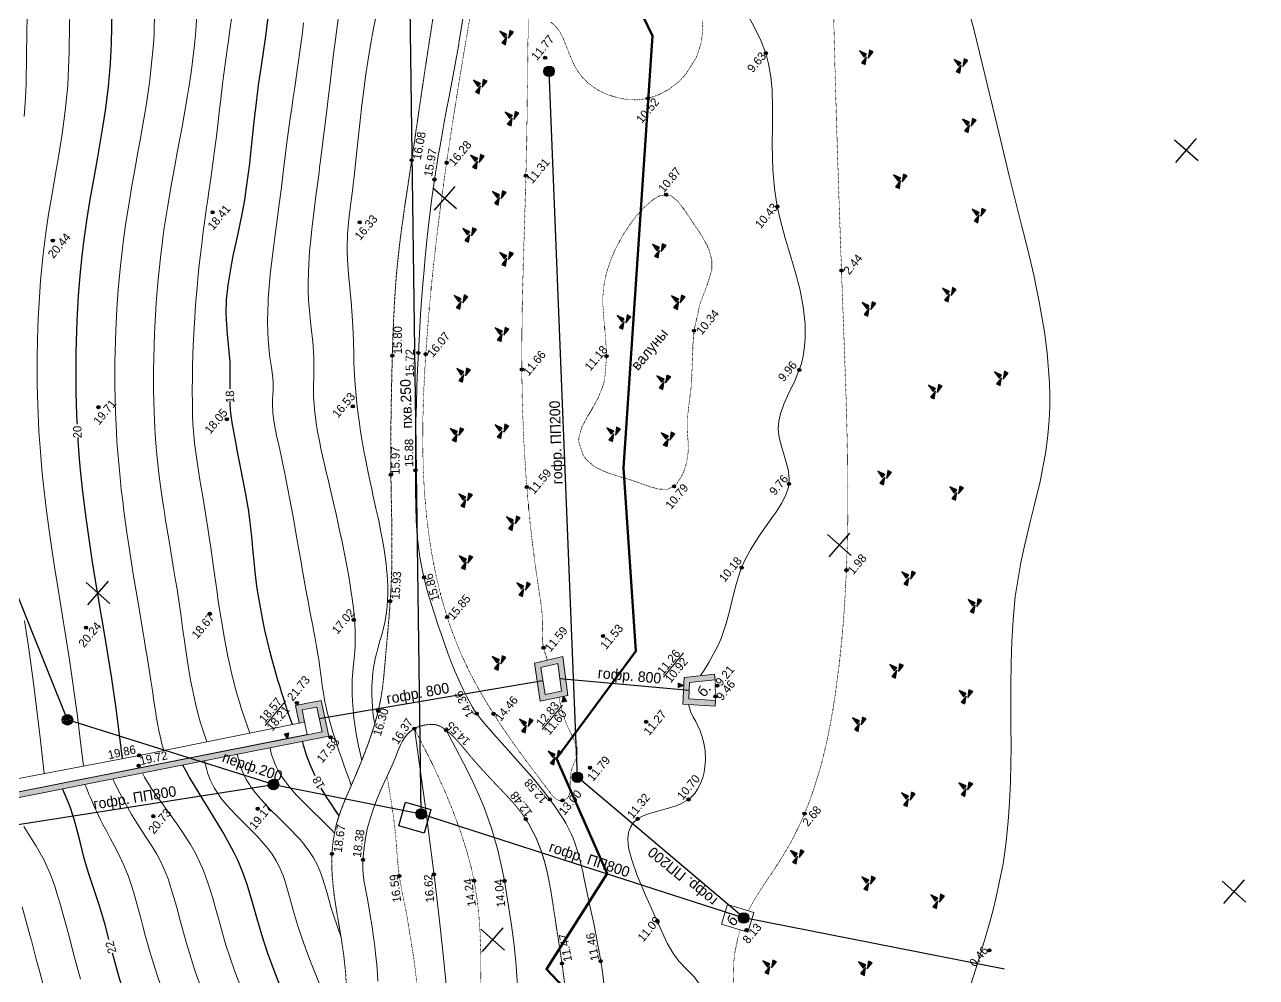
# Model space of a CAD drawing. Header units: millimetres. Extents: x -2893842 to -949497, y -1203244 to 262218.
# Drawn here: x -1987343 to -1870109, y -436289 to -345585 of the extents above; entities that cross this region are included whole.
import ezdxf

# ---------------------------------------------------------------- set-up
doc = ezdxf.new("R2010")
doc.units = ezdxf.units.MM
for name, pattern in [('g5_01_5x1_5', [1.5, 0.75, -0.75]), ('g5_05x2', [3.5, 2.5, -1]), ('g5_366', [0.85, 0.1, -0.75])]:
    doc.linetypes.add(name, pattern=pattern)
doc.layers.get('0').update_dxf_attribs({"lineweight": 5})
for name, color, linetype in [('!!!_ Размеры', 7, 'Continuous'), ('02_сетка', 253, 'Continuous'), ('06_Инженерно-технические сооружения', 253, 'Continuous'), ('10_Границы покрытий и угодий', 253, 'Continuous'), ('12_Рельеф', 253, 'Continuous'), ('19_Горизонтали', 253, 'Continuous'), ('30_Канализация', 253, 'Continuous'), ('44_Крышки колодцев', 253, 'Continuous'), ('61_Отметки высоты поверхности', 253, 'Continuous'), ('65_Границы', 253, 'Continuous')]:
    doc.layers.add(name, color=color, linetype=linetype)
doc.styles.add('LIKE17', font='d431.shx')
doc.styles.add('LIKE32', font='peteri.shx')
doc.styles.add('LIKE36', font='pragmai.shx')
doc.styles.add('Line_GUGK', font='')
doc.styles.get('Line_GUGK').set_extended_font_data('Bm431', italic=True)
doc.linetypes.add('g5_084a', pattern='A,0.001,[18,GUGK_2005.shx,S=2.5,R=180,X=0,Y=0],0.5,[18,GUGK_2005.shx,S=6,R=180,X=0,Y=0],0.5', length=1.001)
doc.linetypes.add('g5_085a', pattern='A,0.001,[19,GUGK_2005.shx,S=1,R=180,X=0,Y=0],0.5,[18,GUGK_2005.shx,S=6,R=180,X=0,Y=0],0.5', length=1.001)
doc.linetypes.add('g5_122_d', pattern='A,1,-1,1.5,-0.4,["Др",Line_GUGK,S=1,R=0,X=0,Y=-0.5],-2.4,1.5,-1,4,-1,4,-1,3', length=21.8)
doc.linetypes.add('g5_122_kl', pattern='A,1,-1,1.5,-0.4,["Кл",Line_GUGK,S=1,R=0,X=0,Y=-0.5],-2.4,1.5,-1,4,-1,4,-1,3', length=21.8)
doc.linetypes.add('g5_280_1', pattern='A,0.001,[21,GUGK_2005.shx,S=1,R=180,X=0,Y=0],2', length=2.001)
doc.linetypes.add('g5_332', pattern='A,0.001,[18,GUGK_2005.shx,S=10,R=180,X=0,Y=0],0.5', length=0.501)

# ---------------------------------------------------------------- blocks, each defined once
blk = doc.blocks.new('BL_333')
at = {"color": 0}
for p, q in [((0, -3), (0, 3)), ((-3, 0), (3, 0))]:
    blk.add_line(p, q, dxfattribs=at)
blk = doc.blocks.new('g5_117')
h = blk.add_hatch(color=255)
h.paths.add_polyline_path([(-0.3, 0.35), (0.35, -0.3, 0.177899), (0.46, 0, 0.639215)])
h.paths.add_polyline_path([(-0.35, 0.3, 0.177899), (-0.46, 0, 0.639215), (0.3, -0.35)])
at = {"color": 0}
blk.add_lwpolyline([(0.35, -0.35), (-0.35, 0.35)], dxfattribs=at)
blk.add_circle((0, 0), 0.5, dxfattribs=at)
blk = doc.blocks.new('g5_330a')
blk.add_hatch(color=0).paths.add_polyline_path([(0, 0), (-0.2, 0.5), (0.2, 0.5)])
at = {"color": 0}
blk.add_lwpolyline([(0, 0), (-0.2, 0.5), (0.2, 0.5)], close=True, dxfattribs=at)
blk = doc.blocks.new('g5_330')
blk.add_hatch(color=0).paths.add_polyline_path([(-0.15, 0, 1), (0.15, 0, 1)])
at = {"color": 0}
blk.add_circle((0, 0), 0.15, dxfattribs=at)
blk = doc.blocks.new('g5_348b')
for points in [[(-0.75, 0), (-0.65, -0.38), (0, 0)], [(-0.19, 0.15), (0.19, 0.15), (0, 0.87)], [(0.75, -0.2), (0.65, 0.18), (0, -0.2)]]:
    blk.add_hatch(color=0).paths.add_polyline_path(points)
at = {"color": 0}
for points in [[(-0.75, 0), (-0.65, -0.38), (0, 0)], [(-0.19, 0.15), (0.19, 0.15), (0, 0.87)], [(0.75, -0.2), (0.65, 0.18), (0, -0.2)]]:
    blk.add_lwpolyline(points, close=True, dxfattribs=at)
blk = doc.blocks.new('Топо_07.04.17')
at = {"layer": '06_Инженерно-технические сооружения', "linetype": 'Continuous', "lineweight": 20}
h = blk.add_hatch(color=7, dxfattribs=at)
h.paths.add_polyline_path([(-41533, -293340), (-43124, -293479), (-43228, -290887), (-41580, -290700)], flags=16)
h.paths.add_polyline_path([(-43651, -294078), (-43798, -290398), (-41041, -290086), (-40973, -293843)])
for points in [[(-137093, -301149), (-138269, -301393), (-138379, -300864), (-137170, -300613), (-112831, -298602), (-64606, -294617), (-64858, -292240), (-66264, -292349), (-66159, -293507), (-66697, -293556), (-66852, -291852), (-64377, -291662), (-64011, -295110), (-82604, -296646), (-95938, -297748)], [(-27151, -296429), (-27054, -295888), (-29580, -295434), (-29331, -293920), (-26892, -293922), (-26891, -293372), (-29798, -293369), (-30210, -295880)]]:
    blk.add_hatch(color=7, dxfattribs=at).paths.add_polyline_path(points)
at = {"layer": '02_сетка', "color": 3, "linetype": 'Continuous'}
for p, q in [((-48393, -246496), (-46171, -244480)), ((-46274, -246599), (-48290, -244377)), ((22235, -249916), (24456, -247899)), ((24354, -250018), (22338, -247797)), ((-85417, -280100), (-83195, -278084)), ((-83298, -280203), (-85314, -277982)), ((-14789, -283520), (-12567, -281504)), ((-12670, -283623), (-14686, -281401)), ((-51812, -317124), (-49591, -315108)), ((-49694, -317227), (-51710, -315005)), ((18816, -320544), (21037, -318527)), ((20934, -320646), (18918, -318425))]:
    blk.add_line(p, q, dxfattribs=at)
at = {"layer": '06_Инженерно-технические сооружения', "color": 7, "linetype": 'Continuous', "lineweight": 20}
for points in [[(-43651, -294078), (-43798, -290398), (-41041, -290086), (-40973, -293843)], [(-41533, -293340), (-41580, -290700), (-43228, -290887), (-43124, -293479)], [(-137093, -301149), (-138269, -301393), (-138379, -300864), (-137170, -300613), (-112831, -298602), (-64606, -294617), (-64858, -292240), (-66264, -292349), (-66159, -293507), (-66697, -293556), (-66852, -291852), (-64377, -291662), (-64011, -295110), (-82604, -296646), (-95938, -297748)], [(-133701, -300327), (-133803, -299368), (-131636, -299139), (-119722, -297838), (-109360, -296969), (-82159, -294899), (-66697, -293556), (-66159, -293507), (-66047, -294736), (-112831, -298602)], [(-27151, -296429), (-27054, -295888), (-29580, -295434), (-29331, -293920), (-26892, -293922), (-26891, -293372), (-29798, -293369), (-30210, -295880)]]:
    blk.add_lwpolyline(points, close=True, dxfattribs=at)
at = {"layer": '06_Инженерно-технические сооружения', "color": 7, "linetype": 'g5_280_1', "lineweight": 20}
blk.add_lwpolyline([(-41533, -293340), (-43124, -293479), (-43228, -290887), (-41580, -290700)], close=True, dxfattribs=at)
at = {"layer": '06_Инженерно-технические сооружения', "color": 7, "linetype": 'Continuous', "lineweight": 20}
for points in [[(-69927, -293420), (-67757, -291326)], [(-31740, -293133), (-29571, -291040)], [(-43763, -296768), (-41594, -294675)]]:
    blk.add_lwpolyline(points, dxfattribs=at)
at = {"layer": '06_Инженерно-технические сооружения', "color": 7, "linetype": 'g5_280_1', "lineweight": 20}
for points in [[(-66159, -293507), (-66264, -292349), (-64858, -292240), (-64606, -294617), (-112831, -298602), (-133701, -300327), (-137170, -300613), (-138379, -300864)], [(-27054, -295888), (-29580, -295434), (-29331, -293920), (-26892, -293922)]]:
    blk.add_lwpolyline(points, dxfattribs=at)
at = {"layer": '10_Границы покрытий и угодий', "linetype": 'Continuous', "lineweight": 20}
for points in [[(-6020, -325574), (-5340, -324063), (-4780, -322797), (-4117, -321258), (-3465, -319670), (-3068, -318657), (-2688, -317637), (-1627, -314407), (-1149, -312616), (-676, -310476), (-343, -308660), (-49, -306771), (189, -305014), (380, -303440), (614, -301358), (780, -299830), (1020, -297683), (1288, -295524), (1587, -293453), (1938, -291434), (2402, -289256), (3276, -286120), (3802, -284566), (4608, -282368), (5164, -280884), (5973, -278653), (6844, -275885), (7220, -274369), (7498, -272955), (7689, -271703), (7822, -270556), (7919, -269410), (8021, -266553), (7990, -264536), (7826, -261644), (7588, -259074), (7383, -257277), (7168, -255563), (6985, -254190), (6615, -251482), (6352, -249540), (5724, -244512), (5142, -239684), (4551, -235145), (4150, -232426)], [(-40632, -331785), (-40679, -320351), (-40723, -319315), (-40781, -318258), (-40835, -317432), (-40878, -316851), (-40996, -315499), (-41087, -314557), (-41212, -313302), (-41328, -312111), (-41411, -311195), (-41465, -310623), (-41529, -310019), (-41620, -309308), (-41747, -308546), (-41903, -307829), (-42022, -307387), (-42140, -307006), (-42377, -306339), (-42557, -305893), (-42706, -305549), (-43105, -304719), (-43425, -304114), (-43796, -303460), (-44302, -302627), (-44968, -301597), (-45466, -300861), (-45984, -300114), (-46597, -299242), (-47223, -298351), (-48200, -296962), (-48819, -296093), (-49198, -295542), (-49515, -295048), (-49758, -294630), (-49962, -294239), (-50113, -293923), (-50383, -293290), (-50599, -292729), (-50792, -292192), (-50980, -291644), (-51106, -291260), (-51376, -290387), (-51669, -289339), (-51869, -288544), (-52047, -287783), (-52178, -287201), (-52504, -285735), (-52747, -284585), (-52950, -283548), (-53110, -282622), (-53321, -281105), (-53415, -280144), (-53478, -279145), (-53508, -278154), (-53502, -277032), (-53444, -275710), (-53319, -274221), (-53193, -272915), (-53045, -271494), (-52900, -270188), (-52789, -269245), (-52626, -267930), (-52405, -266250), (-52179, -264630), (-51935, -262976), (-51693, -261408), (-51436, -259816), (-50817, -256210), (-50571, -254873), (-50218, -253031), (-50016, -252024), (-49770, -250835), (-49366, -248976), (-49059, -247631), (-48551, -245527), (-48113, -243823), (-47834, -242787), (-47624, -242029), (-47442, -241388), (-47220, -240620), (-46962, -239745), (-46465, -238093), (-46160, -237099), (-45840, -236061), (-45479, -234892), (-44968, -233224), (-44662, -232214), (-44368, -231227), (-44166, -230538), (-43909, -229643), (-43475, -228072)]]:
    blk.add_lwpolyline(points, dxfattribs=at)
at = {"layer": '10_Границы покрытий и угодий', "linetype": 'g5_366', "lineweight": 20}
blk.add_lwpolyline([(-26235, -316141), (-26025, -315833), (-25514, -315136), (-25230, -314770), (-24697, -314113), (-24460, -313828), (-24030, -313319), (-23343, -312508), (-22991, -312087), (-22372, -311322), (-21607, -310301), (-21216, -309739), (-20783, -309082), (-20256, -308226), (-19861, -307541), (-19363, -306617), (-18835, -305553), (-18012, -303699), (-17605, -302678), (-17082, -301246), (-16603, -299804), (-16050, -297960), (-15659, -296530), (-14922, -293537), (-14470, -291481), (-14149, -289893), (-13804, -288050), (-13288, -284964), (-12991, -282961), (-12747, -281161), (-12511, -279270), (-12259, -277064), (-11931, -273851), (-11608, -270261), (-11453, -268403), (-11328, -266838), (-11036, -263057), (-10806, -260040), (-10651, -258011), (-10539, -256559), (-10393, -254670), (-10272, -253120), (-10054, -250347), (-9843, -247699), (-9674, -245602), (-9549, -244073), (-9399, -242255), (-9016, -237720), (-8815, -235406), (-8659, -233634), (-8514, -232021)], dxfattribs=at)
at = {"layer": '10_Границы покрытий и угодий', "linetype": 'g5_05x2', "lineweight": 20}
blk.add_lwpolyline([(-65070, -319534), (-64972, -317604), (-64959, -316010), (-65016, -314334), (-65086, -313067), (-65157, -311801), (-65193, -311012), (-65218, -310166), (-65223, -309319), (-65190, -308222), (-65145, -307581), (-65046, -306702), (-64922, -305936), (-64740, -305097), (-64470, -304153), (-64206, -303422), (-63692, -302288), (-63124, -301227), (-62606, -300327), (-61844, -298998), (-61077, -297603), (-60422, -296336), (-59945, -295344), (-59550, -294454), (-59249, -293711), (-58937, -292853), (-58678, -292032), (-58480, -291312), (-58345, -290767), (-58167, -289979), (-57967, -289019), (-57774, -288056), (-57638, -287384), (-57497, -286698), (-57355, -286005), (-57261, -285546), (-57093, -284714), (-56905, -283753), (-56588, -282005), (-56385, -280730), (-56249, -279762), (-56136, -278883), (-55999, -277710), (-55858, -276385), (-55806, -275862), (-55722, -274991), (-55636, -274072), (-55554, -273196), (-55484, -272441), (-55245, -270045), (-55030, -268140), (-54855, -266693), (-54609, -264775), (-54318, -262589), (-54058, -260685), (-53853, -259223), (-53617, -257616), (-53143, -254689), (-52887, -253274), (-52701, -252315), (-52419, -250962), (-51972, -249015), (-51722, -248002), (-51197, -245968), (-50888, -244806), (-50603, -243748), (-50336, -242757), (-49477, -239534), (-48884, -237286), (-48279, -234994), (-48057, -234160), (-47704, -232843), (-47251, -231173), (-46632, -228912), (-46342, -227849)], dxfattribs=at)
at = {"layer": '10_Границы покрытий и угодий', "color": 7, "linetype": 'g5_366', "lineweight": 20}
for points in [[(-35365, -229937), (-35042, -230278), (-34803, -230629), (-34608, -231007), (-34354, -231677), (-34087, -232629), (-33963, -233110), (-33816, -233644), (-33608, -234273), (-33368, -234833), (-33041, -235402), (-32609, -235972), (-32161, -236437), (-31784, -236762), (-31169, -237195), (-30647, -237489), (-29571, -237926), (-28935, -238091), (-28146, -238206), (-27599, -238228), (-26985, -238193), (-25975, -237989), (-24906, -237568), (-23909, -236959), (-23172, -236341), (-22004, -234887), (-21411, -233625), (-21097, -232481), (-21020, -231410)], [(-42711, -227765), (-43180, -229379), (-43486, -230436), (-43854, -231713), (-44085, -232519), (-44639, -234469), (-44957, -235601), (-45281, -236766), (-45539, -237699), (-45789, -238611), (-46231, -240245), (-46648, -241814), (-46847, -242575), (-47176, -243849), (-47542, -245291), (-47800, -246326), (-48039, -247302), (-48389, -248760), (-48763, -250358), (-49262, -252577), (-49417, -253286), (-49585, -254074), (-49694, -254589), (-49999, -256069), (-50288, -257532), (-50488, -258578), (-50754, -260019), (-50892, -260794), (-51041, -261661), (-51198, -262602), (-51413, -263970), (-51502, -264568), (-51675, -265794), (-51802, -266765), (-51913, -267693), (-52038, -268837), (-52103, -269502), (-52170, -270258), (-52227, -270975), (-52280, -271736), (-52313, -272282), (-52345, -272910), (-52369, -273459), (-52397, -274349), (-52408, -274887), (-52416, -275720), (-52413, -276380), (-52404, -276959), (-52384, -277710), (-52354, -278424), (-52285, -279594), (-52235, -280224), (-52135, -281270), (-52042, -282065), (-51923, -282942), (-51795, -283765), (-51694, -284344), (-51547, -285118), (-51370, -285952), (-51213, -286628), (-50879, -287902), (-50701, -288514), (-50485, -289203), (-50314, -289716), (-50079, -290381), (-49867, -290953), (-49640, -291534), (-49547, -291764), (-49354, -292232), (-49197, -292601), (-49009, -293031), (-48823, -293445), (-48662, -293797), (-48548, -294041), (-48238, -294689), (-48055, -295063), (-47663, -295840), (-47508, -296140), (-47242, -296647), (-46904, -297278), (-46669, -297708), (-46497, -298018), (-46095, -298737), (-45922, -299041), (-45685, -299455), (-45401, -299945), (-45285, -300144), (-45050, -300546), (-44815, -300945), (-44259, -301881), (-44000, -302314), (-43788, -302667), (-43522, -303112), (-43436, -303244), (-43368, -303335), (-43298, -303416), (-43223, -303485), (-43166, -303530), (-43091, -303580), (-43026, -303614), (-42950, -303645), (-42900, -303661), (-42800, -303683), (-42730, -303691), (-42609, -303693), (-42519, -303685), (-42445, -303672), (-42352, -303646), (-42302, -303628), (-42227, -303593), (-42156, -303548), (-42111, -303513), (-42048, -303452), (-41989, -303376), (-41946, -303305), (-41919, -303250), (-41889, -303179), (-41857, -303087), (-41834, -303007), (-41820, -302948), (-41802, -302864), (-41791, -302803), (-41780, -302733), (-41758, -302577), (-41732, -302379), (-41703, -302151), (-41674, -301938), (-41634, -301680), (-41583, -301419), (-41532, -301213), (-41474, -301024), (-41342, -300700), (-41257, -300537), (-41178, -300398), (-41064, -300208), (-40991, -300083), (-40880, -299882), (-40739, -299540), (-40696, -299348), (-40678, -299162), (-40678, -298993), (-40691, -298828), (-40711, -298690), (-40822, -298228), (-40916, -297942), (-41045, -297587), (-41170, -297253), (-41278, -296950), (-41416, -296503), (-41502, -296171), (-41547, -295974), (-41623, -295595), (-41673, -295308), (-41721, -294990), (-41775, -294577), (-41809, -294282), (-41838, -293919)], [(-42541, -290256), (-42574, -290068), (-42628, -289813), (-42654, -289691), (-42691, -289519), (-42710, -289421), (-42769, -289044), (-42790, -288556), (-42775, -288246), (-42750, -287973), (-42726, -287770), (-42693, -287515), (-42672, -287358), (-42635, -287075), (-42583, -286577), (-42561, -286260), (-42546, -285959), (-42537, -285576), (-42535, -285274), (-42537, -285052), (-42540, -284831), (-42543, -284686), (-42565, -284026), (-42610, -282895), (-42634, -282175), (-42655, -281430), (-42671, -280713), (-42681, -280133), (-42690, -279454), (-42696, -278586), (-42694, -277285), (-42687, -276511), (-42678, -275889), (-42667, -275308), (-42658, -274893), (-42623, -273672), (-42584, -272605), (-42470, -270286), (-42404, -269194), (-42246, -266981), (-42136, -265657), (-42040, -264594), (-41921, -263373), (-41830, -262497), (-41584, -260292), (-41270, -257744), (-41104, -256474), (-40852, -254614), (-40612, -252902), (-40411, -251485), (-40160, -249743), (-39933, -248175), (-39785, -247141), (-39577, -245686), (-39370, -244210), (-39126, -242438), (-38930, -240973), (-38683, -239090), (-38554, -238095), (-38408, -236954), (-38267, -235839), (-38166, -235033), (-38056, -234145), (-37911, -232976), (-37804, -232110), (-37640, -230779), (-37390, -228736)], [(-52503, -321840), (-52171, -319052), (-51962, -317054), (-51817, -315177), (-51763, -314055), (-51742, -312352), (-51833, -310340), (-51985, -308908), (-52229, -307342), (-52580, -305590), (-53083, -303517), (-53637, -301565), (-54206, -299793), (-54786, -298150), (-55851, -295318)], [(-60045, -384446), (-59925, -382594), (-59809, -378216), (-59658, -372949), (-59487, -366873), (-59382, -363042), (-59098, -351808), (-58982, -346090), (-58875, -339674), (-58708, -331590), (-58597, -328027), (-58428, -323474), (-58343, -319145), (-58375, -316720), (-58569, -312910), (-58785, -310300), (-58861, -309090), (-58861, -307723), (-58805, -306294), (-58763, -304900), (-58760, -304042), (-58808, -302090), (-58937, -299519)], [(-28412, -322748), (-28146, -320788), (-27920, -319839), (-27475, -318505), (-27196, -317852)]]:
    blk.add_lwpolyline(points, dxfattribs=at)
blk.add_lwpolyline([(-36134, -267658), (-35370, -266657), (-34991, -266118), (-34337, -264932), (-34094, -264277), (-33681, -262148), (-33584, -260702), (-33540, -258706), (-33495, -257544), (-33386, -256460), (-33217, -255596), (-32808, -254299), (-32284, -253152), (-31611, -251986), (-30803, -250835), (-30023, -249902), (-29376, -249220), (-28582, -248512), (-27563, -247815), (-26938, -247544), (-26314, -247509), (-25836, -247687), (-25269, -248270), (-24759, -249120), (-24239, -250130), (-23673, -251207), (-23397, -251757), (-22937, -252869), (-22829, -253256), (-22696, -254225), (-22789, -255047), (-23364, -256429), (-24271, -258168), (-25131, -260670), (-25345, -261751), (-25437, -262281), (-25672, -263878), (-25828, -264935), (-26015, -265992), (-26518, -268103), (-26713, -268958), (-26847, -270134), (-26874, -270900), (-26929, -271686), (-27035, -272310), (-27211, -272960), (-27584, -273840), (-27820, -274249), (-28377, -274932), (-28692, -275177), (-29382, -275404), (-30143, -275296), (-30975, -274961), (-31880, -274511), (-32854, -274056), (-33866, -273628), (-34848, -273179), (-35733, -272660), (-36117, -272359), (-36733, -271656), (-36955, -271262), (-37216, -269965), (-37153, -269511), (-36778, -268594)], close=True, dxfattribs=at)
at = {"layer": '10_Границы покрытий и угодий', "color": 7, "linetype": 'g5_01_5x1_5', "lineweight": 20}
blk.add_lwpolyline([(-27054, -295888), (-26892, -293922)], dxfattribs=at)
at = {"layer": '10_Границы покрытий и угодий', "color": 7, "linetype": 'Continuous', "lineweight": 20}
blk.add_lwpolyline([(-62000, -318800), (-61970, -318110), (-61945, -317243), (-61931, -316181), (-61935, -315201), (-61944, -314635), (-61958, -314084), (-61981, -313410), (-62024, -312507), (-62061, -311868), (-62126, -310935), (-62175, -310313), (-62214, -309756), (-62237, -309293), (-62248, -308838), (-62246, -308527), (-62221, -307986), (-62191, -307657), (-62123, -307179), (-61941, -306293), (-61656, -305121), (-61360, -304209), (-60969, -303270), (-60612, -302522), (-60144, -301608), (-59643, -300686), (-59300, -300096), (-58731, -299193), (-58256, -298432), (-57833, -297615), (-57695, -297339), (-57312, -296650), (-57138, -296392), (-56887, -296080), (-56628, -295820), (-56319, -295576), (-56126, -295455), (-55851, -295318)], dxfattribs=at)
at = {"layer": '10_Границы покрытий и угодий', "color": 7, "linetype": 'g5_05x2', "lineweight": 20}
blk.add_lwpolyline([(-55851, -295318), (-55586, -295221), (-55245, -295139), (-54843, -295088), (-54562, -295077), (-54183, -295099), (-53995, -295131), (-53699, -295216), (-53452, -295333), (-53248, -295469), (-53070, -295614), (-52861, -295809), (-52502, -296192), (-52204, -296548), (-51947, -296886), (-51647, -297309), (-51468, -297574), (-51299, -297831), (-51000, -298289), (-50641, -298830), (-50274, -299365), (-49939, -299837), (-49553, -300368), (-49380, -300603), (-49065, -301024), (-48629, -301601), (-48360, -301953), (-48222, -302135), (-47888, -302579), (-47517, -303087), (-47176, -303577), (-46962, -303901), (-46750, -304238), (-46615, -304464), (-46467, -304725), (-46279, -305078), (-46011, -305643), (-45488, -307040), (-45168, -308241), (-44969, -309274), (-44867, -309976), (-44780, -310773), (-44688, -312051), (-44631, -313326), (-44590, -314484), (-44551, -315488), (-44486, -317053), (-44407, -319114), (-44329, -323792)], dxfattribs=at)
at = {"layer": '12_Рельеф', "color": 42, "linetype": 'g5_332', "lineweight": 20}
for points in [[(-28212, -293371), (-27831, -292893), (-27301, -292213), (-26552, -291177), (-26122, -290506), (-25834, -290003), (-25224, -288709), (-24788, -287590), (-24555, -286945), (-24185, -285923), (-23882, -285134), (-23487, -284222), (-23174, -283600), (-22743, -282867), (-22146, -282003), (-21636, -281345), (-21062, -280659), (-20471, -279984), (-19686, -279108), (-19360, -278741), (-18974, -278287), (-18705, -277947), (-18438, -277574), (-18203, -277194), (-17992, -276772), (-17879, -276478), (-17795, -276185), (-17730, -275811), (-17702, -275340), (-17726, -274801), (-17918, -273543), (-18085, -272653), (-18214, -271705), (-18216, -270852), (-18088, -270136), (-17862, -269472), (-17435, -268592), (-16987, -267837), (-16140, -266494), (-15597, -265517), (-15326, -264914), (-15081, -264240), (-14842, -263368), (-14688, -262567), (-14551, -261239), (-14544, -259561), (-14683, -257853), (-14903, -256288), (-15177, -254722), (-15508, -252902), (-15797, -251047), (-15926, -249825), (-15998, -248096), (-15951, -246302), (-15744, -243937), (-15516, -242142), (-15320, -240574), (-15161, -238736), (-15135, -237481), (-15210, -236224), (-15369, -235196), (-15696, -233955), (-16192, -232582), (-16648, -231473)], [(-31640, -322548), (-32062, -321797), (-32747, -320908), (-33336, -320137), (-33822, -319308), (-34232, -318329), (-34915, -316189), (-35781, -313536), (-36350, -311612), (-36705, -310050), (-36863, -309026), (-36886, -308570), (-36850, -307985), (-36721, -307449), (-36475, -306950), (-36193, -306599), (-35706, -306242), (-35138, -306008), (-34616, -305882), (-33622, -305725), (-32656, -305584), (-31931, -305438), (-31447, -305298), (-30690, -304959), (-30371, -304744), (-30033, -304449), (-29709, -304083), (-29408, -303642), (-29103, -303040), (-28918, -302547), (-28770, -302008), (-28661, -301411), (-28595, -300488), (-28622, -299795), (-28706, -299170), (-28844, -298577), (-29164, -297671), (-29370, -297147), (-29513, -296720), (-29663, -295978)]]:
    blk.add_lwpolyline(points, dxfattribs=at)
at = {"layer": '12_Рельеф', "color": 7, "linetype": 'g5_085a', "lineweight": 20}
for points in [[(-62000, -318800), (-61970, -318110), (-61945, -317243), (-61931, -316181), (-61935, -315201), (-61944, -314635), (-61958, -314084), (-61981, -313410), (-62024, -312507), (-62061, -311868), (-62126, -310935), (-62175, -310313), (-62214, -309756), (-62237, -309293), (-62248, -308838), (-62246, -308527), (-62221, -307986), (-62191, -307657), (-62123, -307179), (-61941, -306293), (-61656, -305121), (-61360, -304209), (-60969, -303270), (-60612, -302522), (-60144, -301608), (-59643, -300686), (-59300, -300096), (-58731, -299193), (-58256, -298432), (-57833, -297615), (-57695, -297339), (-57312, -296650), (-57138, -296392), (-56887, -296080), (-56628, -295820), (-56319, -295576), (-56126, -295455), (-55851, -295318)], [(-48857, -321080), (-48809, -319868), (-48781, -318905), (-48766, -318131), (-48755, -316942), (-48756, -316132), (-48772, -314964), (-48967, -310688), (-49057, -309576), (-49259, -307723), (-49612, -305570), (-50094, -303541), (-50484, -302207), (-51019, -300597), (-51584, -299051), (-52160, -297564), (-52861, -295809)]]:
    blk.add_lwpolyline(points, dxfattribs=at)
at = {"layer": '12_Рельеф', "color": 7, "linetype": 'g5_084a', "lineweight": 20}
blk.add_lwpolyline([(-55603, -319870), (-55557, -316391), (-55540, -313482), (-55553, -309661), (-55596, -306207), (-55665, -302669), (-55765, -298543), (-55851, -295318)], dxfattribs=at)
at = {"layer": '19_Горизонтали', "linetype": 'Continuous', "lineweight": 20}
for points in [[(-91337, -295598), (-91338, -292418), (-91365, -287141), (-91471, -283412), (-91573, -280946)], [(-86198, -233230), (-85868, -231501), (-85651, -230128), (-85305, -227510), (-85035, -225324), (-84835, -223842)], [(-80616, -222949), (-80918, -225073), (-81238, -227551), (-81455, -229087), (-81737, -230755), (-81967, -231901), (-82121, -232597), (-82306, -233387), (-82666, -234809), (-82898, -235673), (-83437, -237587), (-83695, -238471), (-84115, -239907), (-84536, -241354), (-84924, -242725), (-85390, -244466), (-85868, -246443), (-86391, -248902), (-86781, -251013), (-87019, -252451), (-87312, -254443), (-87541, -256213), (-87824, -258787), (-87989, -260633), (-88164, -263192), (-88237, -264695), (-88307, -267199), (-88307, -270527), (-88263, -272644), (-88188, -274897), (-88137, -276139), (-88047, -278109), (-87716, -285114), (-87569, -290315), (-87556, -292719), (-87556, -295310)]]:
    blk.add_lwpolyline(points, dxfattribs=at)
at = {"layer": '19_Горизонтали', "color": 252, "linetype": 'Continuous', "lineweight": 20}
for points in [[(-79776, -294692), (-79886, -294049), (-79982, -293314), (-80037, -292751), (-80077, -292233), (-80124, -291379), (-80138, -291067), (-80186, -289704), (-80215, -288891), (-80253, -287953), (-80291, -287095), (-80329, -286277), (-80359, -285660), (-80403, -284786), (-80449, -283919), (-80475, -283416), (-80574, -281588), (-80663, -279899), (-80773, -277705), (-80868, -275525), (-80925, -273891), (-80956, -272779), (-80980, -271589), (-80992, -270658), (-80997, -269546), (-80990, -268394), (-80959, -266724), (-80913, -265384), (-80892, -264918), (-80805, -263359), (-80723, -262210), (-80638, -261168), (-80471, -259438), (-80376, -258569), (-80249, -257502), (-80106, -256398), (-79819, -254427), (-79489, -252436), (-79151, -250615), (-78747, -248658), (-78374, -247010), (-78058, -245712), (-77712, -244373), (-77085, -242120), (-76793, -241118), (-76188, -239095), (-75808, -237834), (-75424, -236556), (-75194, -235779), (-74597, -233699), (-74095, -231825), (-73844, -230817), (-73623, -229874), (-73310, -228407), (-73175, -227706), (-73025, -226858), (-72924, -226225), (-72786, -225269)], [(-75619, -294331), (-75841, -293346), (-76025, -292375), (-76120, -291787), (-76181, -291373), (-76262, -290753), (-76350, -289972), (-76432, -289085), (-76488, -288344), (-76539, -287530), (-76560, -287130), (-76612, -285883), (-76640, -285000), (-76659, -284317), (-76673, -283757), (-76690, -283036), (-76710, -282219), (-76749, -280880), (-76799, -279583), (-76837, -278750), (-76895, -277579), (-76940, -276744), (-76994, -275747), (-77037, -274950), (-77095, -273864), (-77140, -272949), (-77175, -272187), (-77200, -271603), (-77230, -270781), (-77243, -270376), (-77278, -268711), (-77284, -267828), (-77275, -266619), (-77249, -265550), (-77212, -264670), (-77177, -264031), (-77078, -262635), (-76984, -261550), (-76884, -260545), (-76805, -259806), (-76653, -258507), (-76538, -257611), (-76341, -256196), (-76192, -255215), (-75991, -253981), (-75690, -252285), (-75396, -250771), (-75246, -250039), (-75005, -248924), (-74740, -247758), (-74576, -247070), (-74296, -245938), (-74125, -245274), (-73873, -244326), (-73568, -243228), (-73014, -241323), (-72520, -239686), (-72091, -238284), (-71695, -236994), (-71366, -235912), (-70872, -234260), (-70502, -232978), (-70197, -231878), (-69861, -230611), (-69299, -228260), (-69100, -227324), (-68930, -226459), (-68746, -225417)]]:
    blk.add_lwpolyline(points, dxfattribs=at)
at = {"layer": '19_Горизонтали', "color": 42, "linetype": 'Continuous', "lineweight": 20}
for points in [[(-71466, -293970), (-71773, -292678), (-71993, -291624), (-72120, -290944), (-72241, -290233), (-72386, -289277), (-72464, -288703), (-72522, -288238), (-72624, -287336), (-72721, -286330), (-72844, -284762), (-72934, -283243), (-72979, -282272), (-73023, -281163), (-73058, -280069), (-73077, -279420), (-73106, -278327), (-73165, -276018), (-73201, -274804), (-73222, -274155), (-73365, -271086), (-73437, -269854), (-73481, -269066), (-73540, -267757), (-73566, -266842), (-73573, -265990), (-73563, -265206), (-73516, -264117), (-73451, -263240), (-73354, -262174), (-73226, -260951), (-73081, -259729), (-72951, -258723), (-72785, -257546), (-72656, -256700), (-72383, -255032), (-72221, -254110), (-72095, -253424), (-71921, -252513), (-71678, -251302), (-71489, -250401), (-71214, -249143), (-70994, -248179), (-70755, -247163), (-70477, -246022), (-70216, -244985), (-69906, -243792), (-69710, -243052), (-69568, -242516), (-69191, -241086), (-68774, -239443), (-68594, -238713), (-68278, -237407), (-68024, -236343), (-67682, -234895), (-67455, -233930), (-67069, -232310), (-66889, -231560), (-66555, -230202), (-66272, -229078), (-66057, -228252), (-65856, -227492), (-65682, -226831), (-65519, -226198)], [(-62425, -300011), (-62572, -299407), (-62758, -298628), (-62930, -297886), (-63040, -297403), (-63216, -296605), (-63360, -295934), (-63591, -294783), (-63756, -293855), (-63846, -293282), (-63912, -292816), (-63972, -292329), (-64025, -291809), (-64086, -290800), (-64094, -290475), (-64101, -289949), (-64106, -289436), (-64133, -288308), (-64146, -287952), (-64169, -287436), (-64220, -286503), (-64282, -285529), (-64325, -284928), (-64358, -284472), (-64402, -283876), (-64463, -283070), (-64530, -282167), (-64598, -281187), (-64739, -279002), (-64789, -278175), (-64861, -276981), (-64915, -276075), (-65046, -273985), (-65390, -269483), (-65444, -268893), (-65540, -267935), (-65621, -267180), (-65739, -266113), (-65815, -265254), (-65845, -264703), (-65847, -263903), (-65785, -263100), (-65719, -262654), (-65646, -262226), (-65568, -261746), (-65540, -261528), (-65499, -261031), (-65483, -260356), (-65498, -259612), (-65526, -258653), (-65530, -258046), (-65523, -257632), (-65497, -256938), (-65450, -256220), (-65366, -255320), (-65210, -254094), (-65131, -253579), (-65051, -253095), (-64599, -250801), (-64068, -248527), (-63654, -246866), (-63306, -245480), (-63003, -244250), (-62679, -242915), (-62221, -241009), (-61873, -239567), (-61676, -238761), (-61097, -236455), (-60787, -235266), (-60538, -234321), (-60287, -233376), (-60040, -232442), (-59803, -231543), (-59643, -230926), (-59469, -230250), (-59241, -229342), (-59034, -228501), (-58768, -227372)], [(-61165, -297764), (-61234, -297199), (-61318, -296351), (-61392, -295378), (-61439, -294335), (-61452, -293672), (-61451, -293211), (-61415, -292068), (-61365, -291365), (-61192, -289996), (-61065, -289319), (-60965, -288839), (-60796, -288047), (-60671, -287418), (-60568, -286832), (-60480, -286241), (-60393, -285449), (-60346, -284697), (-60328, -284057), (-60325, -283510), (-60342, -282339), (-60368, -281522), (-60408, -280608), (-60449, -279869), (-60482, -279340), (-60696, -276707), (-60788, -275761), (-60870, -274961), (-60952, -274205), (-61091, -272966), (-61237, -271708), (-61339, -270837), (-61441, -269967), (-61498, -269482), (-61575, -268802), (-61678, -267811), (-61727, -267279), (-61821, -266000), (-61850, -265376), (-61866, -264070), (-61853, -263555), (-61816, -262866), (-61755, -262177), (-61690, -261647), (-61608, -261064), (-61511, -260377), (-61421, -259645), (-61371, -259069), (-61344, -258643), (-61319, -258014), (-61306, -257346), (-61303, -256830), (-61302, -255733), (-61293, -254645), (-61261, -253688), (-61187, -252685), (-61110, -251955), (-60851, -250205), (-60637, -249061), (-60398, -247923), (-60186, -246983), (-59692, -244910), (-59440, -243878), (-59123, -242587), (-58890, -241644), (-58790, -241235), (-58514, -240103), (-58200, -238803), (-57862, -237392), (-57496, -235859), (-57181, -234538), (-56896, -233341), (-56304, -230878), (-55966, -229489), (-55615, -228063), (-55284, -226742)], [(-59550, -294454), (-59583, -293810), (-59590, -293311), (-59561, -292279), (-59510, -291614), (-59422, -290879), (-59177, -289583), (-59056, -289106), (-58963, -288783), (-58796, -288263), (-58635, -287821), (-58398, -287225), (-58161, -286656), (-57893, -286009), (-57718, -285562), (-57518, -285002), (-57229, -283997), (-57119, -283503), (-57005, -282892), (-56914, -282263), (-56842, -281593), (-56792, -280898), (-56756, -279877), (-56753, -279419), (-56762, -278766), (-56797, -277840), (-56839, -277141), (-56899, -276354), (-56996, -275290), (-57040, -274857), (-57108, -274199), (-57262, -272754), (-57317, -272214), (-57362, -271773), (-57459, -270751), (-57515, -270110), (-57572, -269427), (-57650, -268349), (-57709, -267378), (-57746, -266622), (-57781, -265619), (-57796, -264985), (-57804, -263930), (-57767, -262137), (-57724, -261255), (-57640, -260064), (-57572, -259263), (-57461, -257990), (-57401, -257263), (-57322, -256066), (-57322, -256066), (-57256, -254213), (-57239, -253340), (-57229, -252845), (-57210, -251996), (-57182, -251178), (-57133, -250243), (-57061, -249337), (-56995, -248722), (-56929, -248225), (-56866, -247820), (-56743, -247146), (-56645, -246688), (-56451, -245892), (-56274, -245187), (-56152, -244692), (-55932, -243780), (-55795, -243200), (-55622, -242450), (-54954, -239476), (-54447, -237205), (-54120, -235782), (-53723, -234126), (-53470, -233117), (-52989, -231315), (-52562, -229841), (-52398, -229308), (-52095, -228356), (-51856, -227625)], [(-74709, -319178), (-75420, -316458), (-75767, -314935), (-75993, -313771), (-76171, -312738), (-76349, -311628), (-76349, -311628), (-76577, -310181), (-76741, -309198), (-76873, -308464), (-77025, -307698), (-77177, -307028), (-77307, -306524), (-77410, -306166), (-77591, -305598), (-77873, -304829), (-78276, -303874), (-78885, -302615), (-79264, -301896), (-79723, -301071), (-80102, -300408), (-80565, -299599), (-81009, -298803), (-81348, -298160), (-81657, -297525), (-81888, -297008), (-82053, -296601)], [(-67417, -319047), (-68044, -316717), (-68279, -315817), (-68612, -314469), (-68947, -312935), (-69181, -311659), (-69463, -309900), (-69463, -309900), (-69610, -308976), (-69733, -308309), (-69843, -307808), (-69940, -307434), (-70061, -307033), (-70327, -306332), (-70652, -305665), (-70978, -305104), (-71338, -304553), (-71913, -303761), (-72323, -303235), (-72681, -302787), (-73271, -302056), (-73691, -301525), (-74381, -300591), (-74863, -299848), (-75226, -299189), (-75423, -298769), (-75716, -297967), (-75863, -297366), (-75943, -296847), (-76028, -296103)], [(-72869, -295842), (-72803, -296400), (-72638, -297293), (-72494, -297783), (-72379, -298101), (-72289, -298324), (-72053, -298837), (-71901, -299128), (-71698, -299487), (-71324, -300079), (-70888, -300701), (-70609, -301075), (-70404, -301340), (-69650, -302281), (-69171, -302869), (-68833, -303289), (-68468, -303756), (-68244, -304051), (-67852, -304594), (-67711, -304800), (-67539, -305061), (-67119, -305764), (-66774, -306451), (-66482, -307189), (-66358, -307584), (-66198, -308190), (-66113, -308573), (-65870, -309939), (-65652, -311290), (-65486, -312195), (-65023, -314193)], [(-64526, -304350), (-64780, -304000), (-65357, -303261), (-65732, -302800), (-66305, -302106), (-66768, -301543), (-67182, -301026), (-67434, -300702), (-67728, -300309), (-68076, -299816), (-68420, -299286), (-68674, -298854), (-68851, -298524), (-69118, -297956), (-69328, -297411), (-69442, -297049), (-69518, -296761), (-69590, -296430), (-69645, -296094), (-69685, -295784), (-69699, -295580)], [(-90103, -315442), (-90452, -313205), (-90732, -311289), (-90860, -310428), (-91056, -309158), (-91218, -308183), (-91380, -307280), (-91558, -306371), (-91698, -305736), (-91831, -305209), (-92286, -303801), (-92874, -302378), (-93175, -301730), (-93847, -300383)], [(-82588, -316936), (-82843, -315771), (-83270, -313476), (-83494, -312097), (-83647, -311103), (-83783, -310188), (-83973, -308909), (-84136, -307830), (-84296, -307027), (-84478, -306233), (-84621, -305687), (-84621, -305687), (-84810, -305051), (-85130, -304111), (-85470, -303205), (-85781, -302414), (-86050, -301738), (-86326, -301031), (-86498, -300573), (-86655, -300142), (-86805, -299710), (-86962, -299235), (-87063, -298920), (-87164, -298597), (-87255, -298294), (-87331, -298035), (-87435, -297672), (-87530, -297334), (-87604, -297059)], [(-84908, -296836), (-84739, -297348), (-84410, -298265), (-84064, -299145), (-83553, -300327), (-83266, -300941), (-82744, -301997), (-82421, -302637), (-81976, -303542), (-81567, -304443), (-81242, -305257), (-80949, -306148), (-80759, -306886), (-80556, -307864), (-80264, -309552), (-80044, -310958), (-79805, -312495), (-79659, -313396), (-79435, -314663), (-79178, -315936), (-78767, -317658)], [(-94845, -307978), (-94422, -310746), (-94329, -311386), (-94085, -313071), (-93893, -314349), (-93639, -315919)]]:
    blk.add_lwpolyline(points, dxfattribs=at)
at = {"layer": '19_Горизонтали', "color": 42, "linetype": 'Continuous', "lineweight": 30}
for points in [[(-84457, -262903), (-84448, -262751), (-84325, -261080), (-84207, -259749), (-84101, -258698), (-84006, -257826), (-83794, -256085), (-83363, -253106), (-82958, -250756), (-82595, -248898), (-82255, -247322), (-81880, -245721), (-81551, -244420), (-81372, -243747), (-80829, -241801), (-80136, -239442), (-79668, -237867), (-79286, -236568), (-78864, -235093), (-78442, -233540), (-78132, -232321), (-77886, -231282), (-77659, -230240), (-77445, -229153), (-77135, -227262), (-76720, -224210)], [(-69623, -261211), (-69606, -261070), (-69445, -259754), (-69349, -258641), (-69320, -258012), (-69298, -256982), (-69284, -255988), (-69233, -254609), (-69181, -253975), (-69005, -252726), (-68711, -251357), (-68186, -249505), (-67861, -248502), (-67256, -246728), (-66623, -244816), (-66226, -243486), (-65970, -242549), (-65574, -240992), (-65416, -240330), (-64482, -236172), (-64078, -234398), (-63683, -232767), (-63257, -231153), (-62979, -230134), (-62406, -228002), (-61965, -226177)], [(-67321, -293610), (-67568, -292657), (-67801, -291544), (-67908, -291007), (-67998, -290538), (-68109, -289949), (-68230, -289279), (-68557, -287295), (-68684, -286422), (-68932, -284395), (-69011, -283586), (-69138, -281835), (-69192, -280558), (-69207, -279881), (-69215, -278789), (-69207, -277757), (-69193, -276855), (-69171, -275422), (-69171, -273776), (-69193, -272786), (-69221, -272093), (-69254, -271490), (-69475, -268686), (-69600, -267249), (-69677, -266307), (-69751, -265276), (-69801, -264393), (-69820, -263753), (-69808, -263195), (-69771, -262587), (-69754, -262406)], [(-83769, -295022), (-83832, -290202), (-83935, -287343), (-84115, -283568), (-84214, -281690), (-84284, -280384), (-84355, -278999), (-84410, -277895), (-84499, -275910), (-84628, -271843), (-84655, -269358), (-84638, -267287), (-84601, -265822), (-84544, -264423), (-84528, -264157)], [(-65732, -298722), (-65863, -298348), (-66116, -297514), (-66322, -296682), (-66499, -295704), (-66553, -295320)], [(-69202, -331017), (-69233, -330440), (-69332, -328934), (-69515, -326935), (-69721, -325290), (-69923, -324019), (-70274, -322266), (-70616, -320837), (-71649, -316945), (-72150, -314907), (-72500, -313181), (-72763, -311612), (-73021, -310019), (-73348, -308254), (-73640, -307003), (-73969, -305867), (-74222, -305126), (-75038, -303098), (-76122, -300763), (-76671, -299613), (-77342, -298163), (-77654, -297450), (-77915, -296823), (-78129, -296276)], [(-86996, -311978), (-87189, -310666), (-87520, -308703), (-88226, -305448), (-88481, -303918), (-88656, -302566), (-88852, -301066), (-88965, -300355), (-89212, -299135), (-89502, -298075), (-89769, -297238)], [(-63906, -302759), (-64541, -301534), (-64907, -300793), (-65298, -299938)], [(-63906, -302759), (-64309, -301984), (-64312, -301978)], [(-86121, -317369), (-86459, -315547), (-86717, -313899), (-86800, -313325)]]:
    blk.add_lwpolyline(points, dxfattribs=at)
at = {"layer": '30_Канализация', "linetype": 'g5_122_kl', "lineweight": 30}
blk.add_lwpolyline([(-56112, -303462), (-44140, -183051), (-51297, -146721)], dxfattribs=at)
at = {"layer": '30_Канализация', "color": 7, "linetype": 'g5_122_d', "lineweight": 30}
blk.add_lwpolyline([(-69776, -299098), (-88567, -290759), (-96547, -261840), (-107297, -226436), (-110839, -175838)], dxfattribs=at)
at = {"layer": '30_Канализация', "color": 3, "linetype": 'g5_122_d', "lineweight": 30}
for points in [[(-2608, -324417), (-26736, -316763), (-40957, -301665), (-36058, -234580)], [(-459669, -290510), (-451541, -290393), (-401816, -295421), (-365694, -297745), (-330742, -299433), (-275570, -300513), (-220754, -302523), (-181654, -303046), (-137004, -304079), (-97871, -300292), (-69776, -299098), (-56112, -303462), (-26736, -316763)]]:
    blk.add_lwpolyline(points, dxfattribs=at)
at = {"layer": '30_Канализация', "color": 3, "linetype": 'g5_122_kl', "lineweight": 30}
for points in [[(-64740, -293353), (-43178, -292132)], [(-41554, -292144), (-29449, -294641)]]:
    blk.add_lwpolyline(points, dxfattribs=at)
at = {"layer": '30_Канализация', "color": 7, "linetype": 'Continuous', "ltscale": 0.5, "flags": 128}
blk.add_lwpolyline([(-57475, -302193), (-55150, -303142), (-56033, -305305), (-58358, -304356)], close=True, dxfattribs=at)
at = {"layer": '30_Канализация', "color": 7, "linetype": 'Continuous', "lineweight": 20}
blk.add_lwpolyline([(-28898, -317113), (-28120, -315322), (-25727, -316362), (-26504, -318152)], close=True, dxfattribs=at)
at = {"layer": '65_Границы', "color": 1, "linetype": 'Continuous', "lineweight": 50}
blk.add_polyline3d([(-33064, -133395, -67200), (-33388, -150412, -67200), (-43426, -182377, -67200), (-25898, -232349, -67200), (-33267, -272897, -67200), (-34066, -290373, -67200), (-42739, -299674, -67200), (-39172, -311088, -67200), (-45948, -319476, -67200), (-39482, -328105, -67200), (-41653, -343194, -67200), (-39593, -359787, -67200), (-34724, -403353, -67200), (-34007, -403606, -67200), (-34864, -410437, -67200), (-34977, -410435, -67200), (-37214, -428062, -67200), (-38625, -461276, -67200), (-65226, -453844, -67200), (-53164, -563819, -67200), (-68141, -568892, -67200), (-63484, -584979, -67200)], dxfattribs=at)
at = {"layer": '02_сетка', "color": 92, "xscale": 500.0000000002746, "yscale": 500.0000000002746, "zscale": 500.0000000002746, "rotation": 42.22816425403256}
blk.add_blockref('BL_333', (19926, -319536), dxfattribs=at)
at = {"layer": '06_Инженерно-технические сооружения', "color": 7, "linetype": 'Continuous', "lineweight": 20}
for p, xscale, yscale, zscale, rotation in [((-41391, -293879, -67200), 1000, 1000, 1000, 181.7445060701276), ((-29922, -294123, -67200), 1000, 1000, 1000, 82.57317807675214), ((-67942, -294893, -67200), 1000.000000000001, 1000.000000000001, 1000.000000000001, 7.231031407136862)]:
    blk.add_blockref('g5_330a', p, dxfattribs=dict(at, xscale=xscale, yscale=yscale, zscale=zscale, rotation=rotation))
at = {"layer": '12_Рельеф', "color": 7, "linetype": 'Continuous', "lineweight": 20, "xscale": 999.9999999999995, "yscale": 999.9999999999995, "zscale": 999.9999999999995, "rotation": 43.98139083737546}
for p in [(-39681, -230876, -67200), (-42709, -235225, -67200), (-5876, -236607, -67200), (-40034, -238605, -67200), (2977, -238435, -67200), (-43776, -242300, -67200), (3138, -244156, -67200), (-42090, -245963, -67200), (-45310, -249154, -67200), (-3982, -248694, -67200), (-42067, -251818, -67200), (-27543, -252683, -67200), (3071, -252777, -67200), (-46833, -255410, -67200), (-26272, -257754, -67200), (-43299, -258912, -67200), (-31638, -259049, -67200), (-577, -259953, -67200), (-8328, -260432, -67200), (-47378, -262345, -67200), (-28515, -265167, -67200), (-48632, -267922, -67200), (-44361, -268082, -67200), (3450, -268426, -67200), (-33830, -269562, -67200), (-2939, -268973, -67200), (-28720, -270613, -67200), (-48532, -274206, -67200), (-8662, -276571, -67200), (-44263, -276888, -67200), (-2016, -278799, -67200), (-49150, -280093, -67200), (-43993, -283261, -67200), (-7470, -286347, -67200), (-47106, -289958, -67200), (-1502, -289664, -67200), (-9604, -294976, -67200), (-45209, -296189, -67200), (-3327, -298166, -67200), (-42833, -299521, -67200), (-13691, -299611, -67200), (-4320, -306902, -67200), (-9869, -307245, -67200), (-20987, -311492, -67200), (-14535, -314773, -67200), (-8201, -317216, -67200), (-24777, -321632, -67200), (-15735, -322758, -67200)]:
    blk.add_blockref('g5_348b', p, dxfattribs=at)
at = {"layer": '44_Крышки колодцев', "color": 7, "linetype": 'Continuous', "lineweight": 20, "xscale": 999.9999999999995, "yscale": 999.9999999999995, "zscale": 999.9999999999995, "rotation": 43.98139083737546}
for p in [(-36058, -234580, -67200), (-88567, -290759, 517900), (-69776, -299098, 505060), (-40957, -301665, -67200), (-56112, -303462, 499140), (-26736, -316763, -67200)]:
    blk.add_blockref('g5_117', p, dxfattribs=at)
at = {"layer": '61_Отметки высоты поверхности', "color": 7, "linetype": 'Continuous', "lineweight": 20, "xscale": 999.9999999999995, "yscale": 999.9999999999995, "zscale": 999.9999999999995, "rotation": 43.98139083737546}
for p in [(-36283, -233255, -67200), (-15369, -235196, -67200), (-26985, -238193, -67200), (-50004, -241513, -67200), (-46732, -242135, -67200), (-48051, -243594, -67200), (-69388, -244310, -67200), (-39370, -244210, -67200), (-84803, -245273, -67200), (-55584, -246842, -67200), (-26314, -247509, -13060), (-15926, -249825, -67200), (-10539, -256559, -67200), (-53935, -259805, -67200), (-51436, -259816, -67200), (-50754, -260019, -67200), (-82279, -261516, -67200), (-25131, -260670, -13060), (-41830, -262497, -67200), (-33681, -262148, -13060), (-70267, -264042, -67200), (-58210, -264171, -67200), (-15597, -265517, -67200), (-52978, -270890, -67200), (-55345, -271049, -67200), (-42623, -273672, -67200), (-28692, -275177, -13060), (-17795, -276185, -67200), (-53321, -281105, -67200), (-85815, -282245, -67200), (-73962, -282257, -67200), (-56769, -283006, -67200), (-23174, -283600, -67200), (-60413, -284372, -50200), (-13288, -284964, -67200), (-51547, -285118, -67200), (-37014, -288572, -67200), (-42769, -289044, -67200), (-66691, -291631, -67200), (-59084, -293257, -67200), (-82159, -294899, -67200), (-63877, -295239, -67200), (-55851, -295318, -67200), (-49791, -294570, -67200), (-48202, -294763, -67200), (-27021, -295498, -67200), (-26738, -294501, -67200), (-82330, -295870, -67200), (-52861, -295809, -67200), (-33854, -297161, -67200), (-81475, -300804, -67200), (-71529, -301217, -67200), (-39660, -300903, -67200), (-43796, -303460, -67200), (-42609, -303693, -67200), (-30690, -304959, -67200), (-46279, -305078, -67200), (-64978, -306280, -67200), (-62123, -307179, -67200), (-35706, -306242, -67200), (-19861, -307541, -67200), (-58861, -309090, -67200), (-55557, -309306, -67200), (-51833, -310340, -67200), (-48967, -310688, -67200), (-34940, -316111, -153820), (-26597, -317931, -67200), (-44407, -319114, -67200), (-40723, -319315, -67200), (-3850, -322463, -153820)]:
    blk.add_blockref('g5_330', p, dxfattribs=at)
at = {"layer": '06_Инженерно-технические сооружения', "color": 7, "linetype": 'Continuous', "lineweight": 15, "style": 'LIKE36'}
for s, p in [('11.26', (-31758, -292959, -67200)), ('18.57', (-69945, -293245, -67200)), ('18.21', (-69317, -294089, -67200)), ('10.92', (-31131, -293802, -67200)), ('12.83', (-43782, -296593, -67200)), ('11.60', (-43154, -297437, -67200))]:
    blk.add_text(s, height=800, rotation=43.98139, dxfattribs=at).set_placement(p)
at = {"layer": '10_Границы покрытий и угодий', "color": 7, "linetype": 'Continuous', "lineweight": 15, "style": 'LIKE36'}
blk.add_text('валуны', height=1000, rotation=43.98139, dxfattribs=at).set_placement((-30866, -263912, -67200))
at = {"layer": '19_Горизонтали', "color": 42, "linetype": 'Continuous', "lineweight": 15, "style": 'LIKE36'}
for s, rotation, p in [('18', 84.19446, (-69395, -262582, -67200)), ('20', 84.19446, (-84203, -264275, -67200)), ('18', 113.24918, (-64886, -299799, -67200)), ('22', 99.7667, (-86408, -313271, -67200))]:
    blk.add_text(s, height=800, rotation=rotation, dxfattribs=at).set_placement(p)
at = {"layer": '30_Канализация', "color": 7, "linetype": 'Continuous', "lineweight": 15}
for s, rotation, style, p in [('пхв.250', 85.44501, 'LIKE32', (-52834, -266892, -67200)), ('гофр. ПП200', 85.44501, 'LIKE32', (-39211, -273780, -67200)), ('гофр. 800', 3.83017, 'LIKE32', (-58133, -292704, -67200)), ('гофр. 800', 348.49799, 'LIKE32', (-37997, -292495, -67200)), ('б.', 43.98139, 'LIKE36', (-28113, -295525, -67200)), ('перф.200', 334.65543, 'LIKE32', (-74462, -296356, -67200)), ('гофр. ПП800', 2.71837, 'LIKE32', (-86992, -299530, -67200)), ('гофр. ПП800', 335.19433, 'LIKE32', (-44520, -308342, -67200)), ('гофр. ПП200', 134.30689, 'LIKE32', (-28944, -314696, -67200)), ('б.', 43.98139, 'LIKE36', (-27783, -317519, -67200))]:
    blk.add_text(s, height=1000, rotation=rotation, dxfattribs=dict(at, style=style)).set_placement(p)
at = {"layer": '61_Отметки высоты поверхности', "color": 7, "linetype": 'Continuous', "lineweight": 15, "style": 'LIKE17'}
for s, rotation, p in [('11.77', 43.98139, (-37101, -233490, -67200)), ('9.63', 43.98139, (-16804, -236956, -67200)), ('16.08', 73.26665, (-49144, -241624, -67200)), ('10.52', 43.98139, (-27847, -240565, -67200)), ('16.28', 43.98139, (-46048, -242591, -46700)), ('15.97', 73.26665, (-48265, -243338, -67200)), ('18.41', 43.98139, (-69531, -246068, -46700)), ('11.31', 43.98139, (-38846, -245092, -67200)), ('20.44', 43.98139, (-84946, -247031, -46700)), ('10.87', 43.98139, (-26506, -247358, -67200)), ('16.33', 43.98139, (-55727, -248600, -46700)), ('10.43', 43.98139, (-17739, -251792, -67200)), ('2.44', 43.98139, (-9864, -257106, -67200)), ('15.80', 83.64062, (-53017, -259771, -67200)), ('16.07', 43.98139, (-50127, -260462, -46700)), ('10.34', 43.98139, (-24447, -261219, -67200)), ('15.72', 83.64062, (-52116, -262064, -67200)), ('19.71', 43.98139, (-82422, -263273, -46700)), ('11.66', 43.98139, (-41270, -263241, -67200)), ('11.18', 43.98139, (-35382, -263438, -67200)), ('18.05', 43.98139, (-71993, -265322, -46700)), ('16.53', 43.98139, (-59743, -265168, -46700)), ('9.96', 43.98139, (-17204, -266515, -67200)), ('15.97', 83.64062, (-54513, -271137, -67200)), ('15.88', 83.64062, (-53148, -270552, -67200)), ('11.59', 43.98139, (-42016, -274499, -67200)), ('10.79', 43.98139, (-29222, -277376, -67200)), ('9.76', 43.98139, (-19254, -277184, -67200)), ('15.93', 79.8779, (-55870, -282963, -67200)), ('15.86', 99.07702, (-52067, -283399, -67200)), ('20.24', 43.98139, (-86223, -284160, -46700)), ('18.67', 43.98139, (-75429, -284564, -46700)), ('17.02', 43.98139, (-62110, -285619, -29700)), ('15.85', 43.98139, (-51004, -285519, -46700)), ('10.18', 43.98139, (-24944, -284856, -67200)), ('1.98', 43.98139, (-12687, -285520, -67200)), ('11.59', 43.98139, (-42167, -289585, -67200)), ('11.53', 43.98139, (-36885, -289965, -67200)), ('21.73', 43.98139, (-67069, -291476, -46700)), ('16.30', 66.50486, (-59120, -295720, -67200)), ('14.36', 110.69931, (-50027, -294654, -67200)), ('9.21', 43.98139, (-26390, -294649, -67200)), ('19.86', 6.00835, (-85056, -294940, -46700)), ('16.37', 49.68386, (-57602, -296709, -67200)), ('14.46', 43.98139, (-47618, -295621, -46700)), ('9.46', 43.98139, (-26464, -296038, -67200)), ('19.72', 6.00835, (-82121, -295839, -46700)), ('17.58', 43.98139, (-64939, -297641, -46700)), ('14.55', 128.59126, (-50629, -297060, -67200)), ('11.27', 43.98139, (-33725, -298553, -67200)), ('11.79', 43.98139, (-39531, -302296, -67200)), ('20.73', 43.98139, (-81618, -302561, -46700)), ('19.17', 43.98139, (-72015, -303206, -46700)), ('12.48', 120.46494, (-45537, -304560, -67200)), ('12.58', 123.60181, (-43980, -303446, -67200)), ('18.67', 75.82873, (-64057, -306296, -46700)), ('13.00', 43.98139, (-42594, -305191, -67200)), ('10.70', 43.98139, (-31247, -305014, -67200)), ('18.38', 75.82873, (-62302, -306968, -46700)), ('11.32', 43.98139, (-36179, -306252, -67200)), ('2.68', 43.98139, (-19676, -308853, -67200)), ('16.59', 90.65611, (-58948, -311569, -46700)), ('16.62', 87.90783, (-55833, -311941, -46700)), ('14.24', 92.41669, (-51915, -312731, -46700)), ('14.04', 88.97038, (-49161, -313144, -46700)), ('11.47', 94.01232, (-43422, -318974, -67200)), ('11.09', 43.98139, (-36500, -318006, -67200)), ('11.46', 94.01232, (-40851, -319177, -67200)), ('8.13', 43.98139, (-26589, -319315, -67200)), ('0.46', 43.98139, (-5396, -323936, -67200))]:
    blk.add_text(s, height=800, rotation=rotation, dxfattribs=at).set_placement(p)

msp = doc.modelspace()

# ---------------------------------------------------------------- linework, layer by layer
at = {"layer": '65_Границы', "color": 1, "linetype": 'Continuous', "lineweight": 50}
msp.add_polyline3d([(-1945857.51876, -249149.45833, -67199.99998), (-1944261.29305, -266094.51553, -67199.99998), (-1950632.67188, -298986.8069, -67199.99998), (-1927584.61962, -346665.44244, -67199.99998), (-1930336.38632, -387785.78996, -67199.99998), (-1929160.39164, -405239.77336, -67199.99998), (-1936730.01828, -415459.3454, -67199.99998), (-1931899.7414, -426398.91235, -67199.99998), (-1937687.01446, -435496.51481, -67199.99998), (-1930289.43755, -443342.62569, -67199.99998), (-1930745.68251, -458579.94634, -67199.99998), (-1926828.67688, -474834.6554, -67199.99998), (-1917080.45448, -517574.65494, -67199.99998), (-1916339.62362, -517745.44614, -67199.99998), (-1916421.25568, -524629.1469, -67199.99998), (-1916533.8808, -524639.89783, -67199.99998), (-1916770.019, -542406.2604, -67199.99998), (-1914428.46564, -575567.83346, -67199.99998), (-1941697.33225, -571181.29565, -67199.99998), (-1917317.4942, -679095.89011, -67199.99998), (-1931627.427, -685824.80706, -67199.99998), (-1925186.53254, -701284.54117, -67199.99998)], dxfattribs=at)

# ---------------------------------------------------------------- block references
at = {"layer": '!!!_ Размеры', "color": 1, "lineweight": 0, "rotation": 6.471407436947433}
msp.add_blockref('Топо_07.04.17', (-1928038.79367, -112877.83782), dxfattribs=at)

doc.saveas('drawing.dxf')
